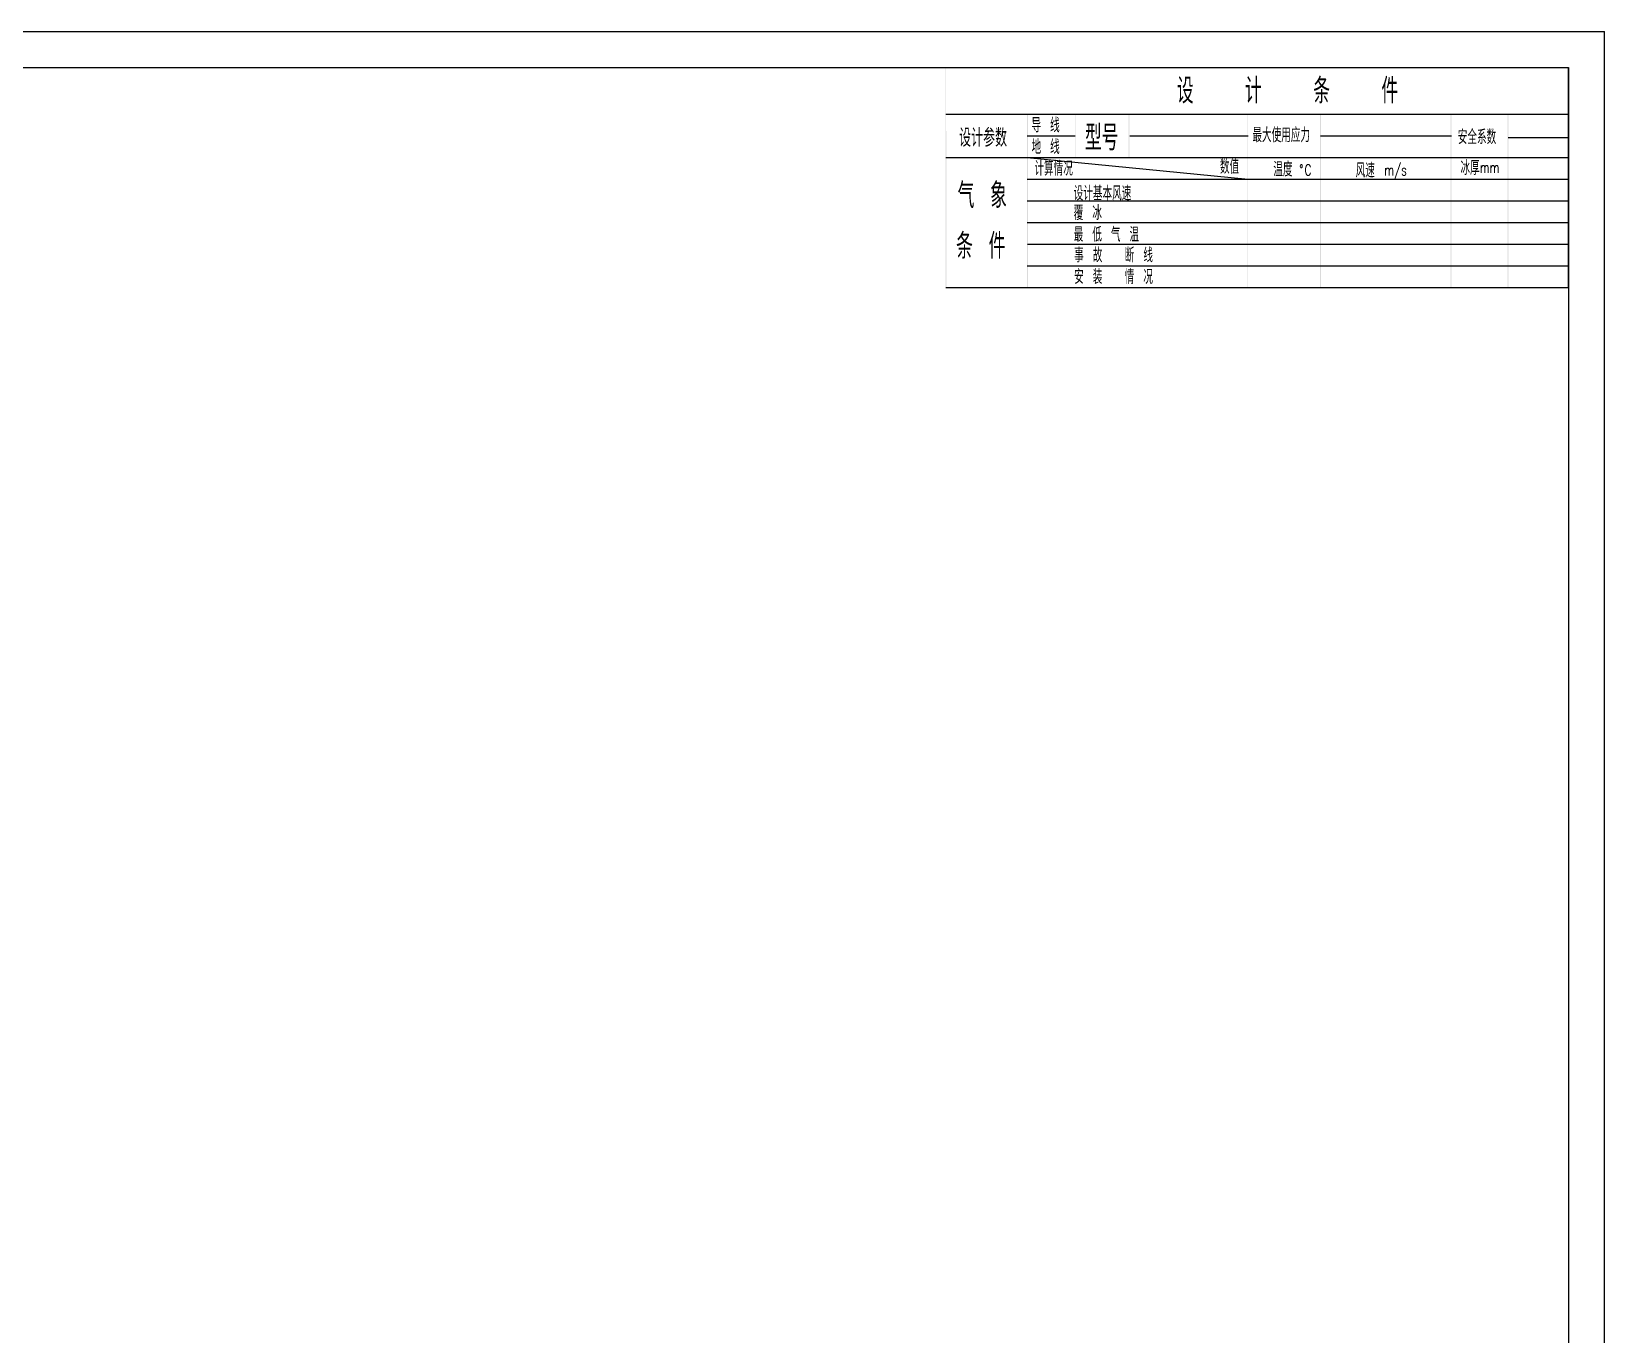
# Model space of a CAD drawing. Header units: millimetres. Extents: x -25344 to 8674, y -19679 to 18215.
# Drawn here: x 6952.6 to 7388.3, y -71.1 to 289.9 of the extents above; entities that cross this region are included whole.
import ezdxf

# ---------------------------------------------------------------- set-up
doc = ezdxf.new("R2010")
doc.units = ezdxf.units.MM
doc.layers.add('基本图元层', color=7, linetype='Continuous')
doc.styles.add('HZFS', font='txt.shx', dxfattribs={"width": 0.7, "bigfont": 'acc.shx'})

msp = doc.modelspace()

# ---------------------------------------------------------------- linework, layer by layer
at = {"color": 0}
msp.add_line((7378.261, 218.902), (7378.261, 279.854), dxfattribs=at)
at = {"color": 0, "lineweight": 25}
for p, q in [((7205.783, 266.902), (7378.261, 266.902)), ((7228.362, 260.902), (7241.666, 260.902)), ((7256.738, 260.902), (7289.547, 260.902)), ((7309.596, 260.902), (7345.835, 260.902)), ((7361.531, 260.48), (7378.261, 260.48)), ((7205.783, 254.902), (7378.261, 254.902)), ((7228.362, 254.902), (7289.547, 248.902)), ((7228.362, 248.902), (7378.261, 248.902)), ((7228.378, 242.902), (7378.261, 242.902)), ((7228.3, 236.902), (7378.261, 236.902)), ((7228.392, 230.902), (7378.261, 230.902)), ((7228.362, 224.902), (7378.261, 224.902)), ((7205.783, 218.902), (7378.261, 218.902)), ((7247.061, 218.902), (7378.261, 218.902))]:
    msp.add_line(p, q, dxfattribs=at)
for points in [[(7205.783, 218.902), (7205.933, 218.902), (7205.783, 279.854), (7205.9, 279.854)], [(7228.3, 218.902), (7228.45, 218.902), (7228.3, 266.902), (7228.45, 266.902)], [(7241.663, 254.902), (7241.813, 254.902), (7241.663, 266.902), (7241.813, 266.902)], [(7256.462, 254.902), (7256.612, 254.902), (7256.462, 266.902), (7256.612, 266.902)], [(7289.397, 218.902), (7289.547, 218.902), (7289.397, 266.902), (7289.547, 266.902)], [(7309.446, 218.902), (7309.596, 218.902), (7309.446, 266.902), (7309.596, 266.902)], [(7345.685, 218.902), (7345.835, 218.902), (7345.685, 266.902), (7345.835, 266.902)], [(7361.461, 218.902), (7361.611, 218.902), (7361.461, 266.902), (7361.611, 266.902)]]:
    msp.add_trace(points, dxfattribs=at)
at = {"layer": '基本图元层', "color": 0}
for p, q in [((5752.787, 289.854), (7388.261, 289.854)), ((7388.261, -422.133), (7388.261, 289.854)), ((6589.159, 279.854), (7378.261, 279.854))]:
    msp.add_line(p, q, dxfattribs=at)
at = {"layer": '基本图元层', "linetype": 'Continuous'}
msp.add_line((7378.261, 279.854), (7378.261, -422.133), dxfattribs=at)

# ---------------------------------------------------------------- texts
at = {"color": 0, "lineweight": 25, "style": 'HZFS', "width": 0.7}
for s, height, p in [('设   计   条   件', 7, (7269.783, 269.902)), ('导 线', 4, (7229.548, 261.902)), ('设计参数', 5, (7209.476, 257.902)), ('型号', 7, (7244.336, 256.902)), ('最大使用应力', 4, (7290.725, 259.163)), ('安全系数', 4, (7347.622, 258.62)), ('地 线', 4, (7229.548, 255.902)), ('计算情况', 4, (7230.362, 249.902)), ('数值', 4, (7281.745, 250.393)), ('温度', 4, (7296.524, 249.669)), ('%%D', 3, (7303.72, 249.967)), ('C', 3, (7305.209, 249.967)), ('风速', 4, (7319.329, 249.371)), ('m/s', 3, (7327.27, 249.967)), ('冰厚', 4, (7348.351, 250.089)), ('气 象', 7, (7209.067, 240.902)), ('mm', 3, (7353.716, 250.684)), ('设计基本风速', 4, (7241.232, 243.01)), ('覆 冰', 4, (7241.232, 237.605)), ('最 低 气 温', 4, (7241.232, 231.605)), ('条 件', 7, (7208.664, 226.902)), ('事 故', 4, (7241.362, 225.902)), ('断 线', 4, (7255.362, 225.902)), ('安 装 ', 4, (7241.362, 219.902)), ('情 况', 4, (7255.362, 219.902))]:
    msp.add_text(s, height=height, dxfattribs=at).set_placement(p)

doc.saveas('drawing.dxf')
